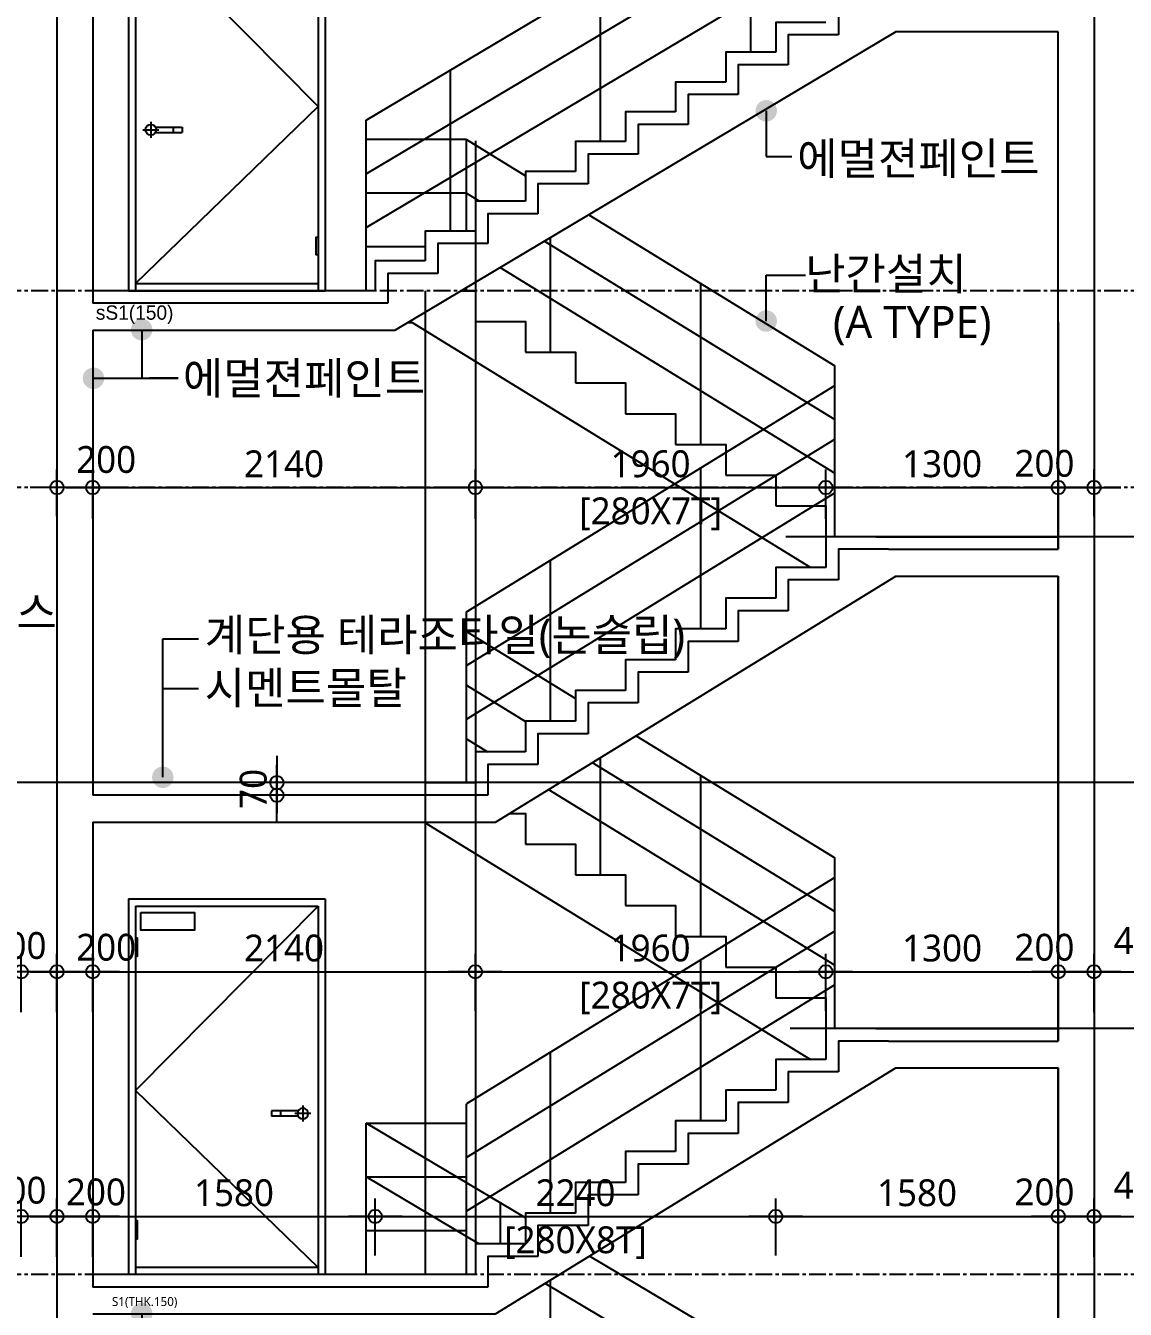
# Model space of a CAD drawing. Header units: millimetres. Extents: x -65167 to 413267, y -17142 to 66587.
# Drawn here: x 270342 to 276492, y 20231 to 27407 of the extents above; entities that cross this region are included whole.
import ezdxf
from ezdxf.enums import TextEntityAlignment as Align

# ---------------------------------------------------------------- set-up
doc = ezdxf.new("R2010")
doc.units = ezdxf.units.MM
doc.header["$LTSCALE"] = 75
doc.header["$MEASUREMENT"] = 0
doc.header["$PDSIZE"] = -10
for name, pattern in [('-HID', [2.5, 1.5, -1]), ('CEN', [62, 60, -1, 0, -1]), ('CENTER', [2, 1.25, -0.25, 0.25, -0.25])]:
    doc.linetypes.add(name, pattern=pattern)
doc.layers.get('0').update_dxf_attribs({"linetype": 'CONTINUOUS'})
doc.layers.get('Defpoints').update_dxf_attribs({"color": 171, "linetype": 'CONTINUOUS'})
for name, color, linetype in [('CEN(ST)', 1, 'CENTER'), ('center(창호)', 1, 'CEN'), ('CON', 2, 'CONTINUOUS'), ('DOOR', 4, 'CONTINUOUS'), ('DOOR-ELE', 252, 'CONTINUOUS'), ('ELE-6', 8, 'CONTINUOUS'), ('FIN-1', 6, 'CONTINUOUS'), ('HAN', 9, 'CONTINUOUS'), ('NDIM', 7, 'CONTINUOUS'), ('OPEN', 1, '-HID'), ('TEXT(MIN)', 7, 'CONTINUOUS'), ('WIPEOUT', 7, 'CONTINUOUS')]:
    doc.layers.add(name, color=color, linetype=linetype)
doc.layers.add('NUMBER', color=171, linetype='CONTINUOUS', plot=False)
doc.styles.add('CGS', font='cgse', dxfattribs={"bigfont": 'cgs'})
doc.styles.add('나눔바른고딕', font='NanumBarunGothic.ttf')
doc.dimstyles.new('NDIM 1200', dxfattribs={"dimscale": 75, "dimtxt": 3, "dimasz": 1, "dimexe": 2, "dimexo": 2, "dimgap": 1, "dimtad": 1, "dimdec": 0, "dimdsep": 46, "dimtxsty": 'CGS', "dimblk": 'DOT0', "dimcen": 1, "dimdle": 8, "dimclrd": 256, "dimclre": 256, "dimclrt": 256, "dimadec": 0, "dimazin": 0, "dimtfac": 1, "dimtdec": 0, "dimtix": 1, "dimtmove": 2, "dimatfit": 3, "dimldrblk": 'DOT0', "dimfxl": 1, "dimtolj": 1, "dimtzin": 0, "dimlwd": -1, "dimlwe": -1, "dimarcsym": 0})

# ---------------------------------------------------------------- blocks, each defined once
blk = doc.blocks.new('A$Cf4a16f9c')
blk.add_wipeout([(0, 0), (1100, 0), (1100, 2100), (0, 2100)]).dxf.layer = 'WIPEOUT'
at = {"layer": 'center(창호)'}
for p, q in [((125, 945), (125, 855)), ((80, 900), (170, 900))]:
    blk.add_line(p, q, dxfattribs=at)
at = {"layer": 'DOOR', "ltscale": 1000}
for p, q in [((0, 2100), (0, 0)), ((1100, 2100), (0, 2100)), ((1100, 2100), (1100, 0)), ((40, 2060), (40, 0)), ((1060, 2060), (40, 2060)), ((1060, 2060), (1060, 0)), ((0, 0), (1100, 0)), ((40, 40), (1060, 40))]:
    blk.add_line(p, q, dxfattribs=at)
blk.add_circle((125, 900), 30, dxfattribs=at)
at = {"layer": 'DOOR-ELE', "ltscale": 1000}
for p, q in [((151, 915), (300, 915)), ((151, 885), (300, 885)), ((250, 915), (250, 885)), ((300, 915), (300, 885))]:
    blk.add_line(p, q, dxfattribs=at)
for points in [[(1030, 2025), (730, 2025), (730, 1925), (1030, 1925)], [(1060, 1780), (1050, 1780), (1050, 1880), (1060, 1880)], [(1060, 200), (1050, 200), (1050, 300), (1060, 300)]]:
    blk.add_lwpolyline(points, close=True, dxfattribs=at)
at = {"layer": 'OPEN', "ltscale": 700}
for p, q in [((40, 2060), (1060, 1030)), ((1060, 1030), (40, 40))]:
    blk.add_line(p, q, dxfattribs=at)
blk = doc.blocks.new('ST-A1')
at = {"layer": 'CON', "ltscale": 1000}
blk.add_line((282982.5, 25705), (284673.8, 25705), dxfattribs=at)
at = {"layer": 'CON', "ltscale": 10000}
for points in [[(287432.6, 27521.7), (287152.6, 27521.7), (287152.6, 27355)], [(288382.6, 27371.7), (287473.8, 27371.7), (284673.8, 25705)], [(287152.6, 27355), (286872.6, 27355), (286872.6, 27188.3)], [(286872.6, 27188.3), (286592.6, 27188.3), (286592.6, 27021.7)], [(286592.6, 27021.7), (286312.6, 27021.7), (286312.6, 26855)], [(286312.6, 26855), (286032.6, 26855), (286032.6, 26688.3)], [(286032.6, 26688.3), (285752.6, 26688.3), (285752.6, 26521.7)], [(285752.6, 26521.7), (285472.6, 26521.7), (285472.6, 26355)], [(285472.6, 26355), (285192.6, 26355), (285192.6, 26188.3)], [(285192.6, 26188.3), (284912.6, 26188.3), (284912.6, 26021.7)], [(284912.6, 26021.7), (284632.6, 26021.7), (284632.6, 25855)], [(284632.6, 25855), (282982.6, 25855)]]:
    blk.add_lwpolyline(points, dxfattribs=at)
at = {"layer": 'FIN-1', "ltscale": 10000}
for points in [[(287082.6, 27425), (286802.6, 27425), (286802.6, 27258.3)], [(286802.6, 27258.3), (286522.6, 27258.3), (286522.6, 27091.7)], [(286522.6, 27091.7), (286242.6, 27091.7), (286242.6, 26925)], [(286242.6, 26925), (285962.6, 26925), (285962.6, 26758.3)], [(285962.6, 26758.3), (285682.6, 26758.3), (285682.6, 26591.7)], [(285682.6, 26591.7), (285402.6, 26591.7), (285402.6, 26425)], [(285402.6, 26425), (285122.6, 26425), (285122.6, 26258.3)], [(285122.6, 26258.3), (284842.6, 26258.3), (284842.6, 26091.7)], [(284842.6, 26091.7), (284562.6, 26091.7), (284562.6, 25925)], [(284562.6, 25925), (282982.6, 25925)]]:
    blk.add_lwpolyline(points, dxfattribs=at)
at = {"layer": 'HAN', "ltscale": 10000}
for p, q in [((284512.6, 26878.6), (287132.6, 28438.1)), ((284512.6, 26578.6), (287132.6, 28138.1)), ((286662.6, 27258.3), (286662.6, 28158.3)), ((284512.6, 26278.6), (287132.6, 27838.1)), ((285822.6, 26758.3), (285822.6, 27658.3)), ((284982.6, 26258.3), (284982.6, 27158.3)), ((284512.6, 25925), (284512.6, 26878.6))]:
    blk.add_line(p, q, dxfattribs=at)
blk = doc.blocks.new('DOT0')
blk.add_line((-3, 0), (3, 0))
at = {"color": 6}
blk.add_circle((0, 0), 0.75, dxfattribs=at)
blk = doc.blocks.new('*D1637')
at = {"layer": 'Defpoints', "color": 0, "ltscale": 0.4, "transparency": 16777216}
for p in [(276117.1, 22118), (274817.1, 21800), (276117.1, 21800)]:
    blk.add_point(p, dxfattribs=at)
at = {"layer": 'NDIM', "ltscale": 0.4, "transparency": 16777216}
for p, q in [((274817.1, 21900), (274817.1, 22218)), ((276117.1, 21900), (276117.1, 22218)), ((274867.1, 22118), (276067.1, 22118))]:
    blk.add_line(p, q, dxfattribs=at)
at = {"layer": 'NDIM', "ltscale": 0.4, "transparency": 16777216, "xscale": 50, "yscale": 50, "zscale": 50, "rotation": 180}
blk.add_blockref('DOT0', (274817.1, 22118), dxfattribs=at)
at = {"layer": 'NDIM', "ltscale": 0.4, "transparency": 16777216, "xscale": 50, "yscale": 50, "zscale": 50}
blk.add_blockref('DOT0', (276117.1, 22118), dxfattribs=at)
at = {"layer": 'NDIM', "ltscale": 0.4, "transparency": 16777216, "insert": (275467.1, 22249.6), "char_height": 150, "attachment_point": 5, "style": '나눔바른고딕'}
blk.add_mtext('\\A1;1300', dxfattribs=at)
blk = doc.blocks.new('*D1638')
at = {"layer": 'Defpoints', "color": 0, "ltscale": 0.4, "transparency": 16777216}
for p in [(272857.1, 22118), (270717.1, 21800), (272857.1, 21800)]:
    blk.add_point(p, dxfattribs=at)
at = {"layer": 'NDIM', "ltscale": 0.4, "transparency": 16777216}
for p, q in [((270717.1, 21900), (270717.1, 22218)), ((272857.1, 21900), (272857.1, 22218)), ((270767.1, 22118), (272807.1, 22118))]:
    blk.add_line(p, q, dxfattribs=at)
at = {"layer": 'NDIM', "ltscale": 0.4, "transparency": 16777216, "xscale": 50, "yscale": 50, "zscale": 50, "rotation": 180}
blk.add_blockref('DOT0', (270717.1, 22118), dxfattribs=at)
at = {"layer": 'NDIM', "ltscale": 0.4, "transparency": 16777216, "xscale": 50, "yscale": 50, "zscale": 50}
blk.add_blockref('DOT0', (272857.1, 22118), dxfattribs=at)
at = {"layer": 'NDIM', "ltscale": 0.4, "transparency": 16777216, "insert": (271787.1, 22249.5), "char_height": 150, "attachment_point": 5, "style": '나눔바른고딕'}
blk.add_mtext('\\A1;2140', dxfattribs=at)
blk = doc.blocks.new('*D1630')
at = {"layer": 'Defpoints', "color": 0, "ltscale": 0.4, "transparency": 16777216}
for p in [(274817.1, 22118), (272857.1, 21800), (274817.1, 21800)]:
    blk.add_point(p, dxfattribs=at)
at = {"layer": 'NDIM', "ltscale": 0.4, "transparency": 16777216}
for p, q in [((272857.1, 21900), (272857.1, 22218)), ((274817.1, 21900), (274817.1, 22218)), ((272907.1, 22118), (274767.1, 22118))]:
    blk.add_line(p, q, dxfattribs=at)
at = {"layer": 'NDIM', "ltscale": 0.4, "transparency": 16777216, "xscale": 50, "yscale": 50, "zscale": 50, "rotation": 180}
blk.add_blockref('DOT0', (272857.1, 22118), dxfattribs=at)
at = {"layer": 'NDIM', "ltscale": 0.4, "transparency": 16777216, "xscale": 50, "yscale": 50, "zscale": 50}
blk.add_blockref('DOT0', (274817.1, 22118), dxfattribs=at)
at = {"layer": 'NDIM', "ltscale": 0.4, "transparency": 16777216, "char_height": 150, "attachment_point": 5, "style": '나눔바른고딕'}
for s, insert in [('\\A1;1960', (273837.1, 22249.6)), ('\\A1;[280X7T]', (273837.1, 21970.9))]:
    blk.add_mtext(s, dxfattribs=dict(at, insert=insert))
blk = doc.blocks.new('*D1633')
at = {"layer": 'Defpoints', "color": 0, "ltscale": 0.4, "transparency": 16777216}
for p in [(270717.1, 22118), (270517.1, 21792.9), (270717.1, 21792.9)]:
    blk.add_point(p, dxfattribs=at)
at = {"layer": 'NDIM', "ltscale": 0.4, "transparency": 16777216}
for p, q in [((270517.1, 21892.9), (270517.1, 22218)), ((270717.1, 21892.9), (270717.1, 22218)), ((270567.1, 22118), (270667.1, 22118))]:
    blk.add_line(p, q, dxfattribs=at)
at = {"layer": 'NDIM', "ltscale": 0.4, "transparency": 16777216, "xscale": 50, "yscale": 50, "zscale": 50, "rotation": 180}
blk.add_blockref('DOT0', (270517.1, 22118), dxfattribs=at)
at = {"layer": 'NDIM', "ltscale": 0.4, "transparency": 16777216, "xscale": 50, "yscale": 50, "zscale": 50}
blk.add_blockref('DOT0', (270717.1, 22118), dxfattribs=at)
at = {"layer": 'NDIM', "ltscale": 0.4, "transparency": 16777216, "insert": (270792.1, 22254), "char_height": 150, "attachment_point": 5, "style": '나눔바른고딕'}
blk.add_mtext('\\A1;200', dxfattribs=at)
blk = doc.blocks.new('*D1619')
at = {"layer": 'Defpoints', "color": 0, "ltscale": 0.4, "transparency": 16777216}
for p in [(276117.1, 22118), (276117.1, 21792.9), (276317.1, 21792.9)]:
    blk.add_point(p, dxfattribs=at)
at = {"layer": 'NDIM', "ltscale": 0.4, "transparency": 16777216}
for p, q in [((276117.1, 21892.9), (276117.1, 22218)), ((276317.1, 21892.9), (276317.1, 22218)), ((276267.1, 22118), (276167.1, 22118))]:
    blk.add_line(p, q, dxfattribs=at)
at = {"layer": 'NDIM', "ltscale": 0.4, "transparency": 16777216, "xscale": 50, "yscale": 50, "zscale": 50, "rotation": 180}
blk.add_blockref('DOT0', (276117.1, 22118), dxfattribs=at)
at = {"layer": 'NDIM', "ltscale": 0.4, "transparency": 16777216, "xscale": 50, "yscale": 50, "zscale": 50}
blk.add_blockref('DOT0', (276317.1, 22118), dxfattribs=at)
at = {"layer": 'NDIM', "ltscale": 0.4, "transparency": 16777216, "insert": (276039.6, 22254), "char_height": 150, "attachment_point": 5, "style": '나눔바른고딕'}
blk.add_mtext('\\A1;200', dxfattribs=at)
blk = doc.blocks.new('*D1607')
at = {"layer": 'Defpoints', "color": 0, "ltscale": 0.4, "transparency": 16777216}
for p in [(274537.1, 20750.1), (272297.1, 20431.8), (274537.1, 20431.8)]:
    blk.add_point(p, dxfattribs=at)
at = {"layer": 'NDIM', "ltscale": 0.4, "transparency": 16777216}
for p, q in [((272297.1, 20531.8), (272297.1, 20850.1)), ((274537.1, 20531.8), (274537.1, 20850.1)), ((272347.1, 20750.1), (274487.1, 20750.1))]:
    blk.add_line(p, q, dxfattribs=at)
at = {"layer": 'NDIM', "ltscale": 0.4, "transparency": 16777216, "xscale": 50, "yscale": 50, "zscale": 50, "rotation": 180}
blk.add_blockref('DOT0', (272297.1, 20750.1), dxfattribs=at)
at = {"layer": 'NDIM', "ltscale": 0.4, "transparency": 16777216, "xscale": 50, "yscale": 50, "zscale": 50}
blk.add_blockref('DOT0', (274537.1, 20750.1), dxfattribs=at)
at = {"layer": 'NDIM', "ltscale": 0.4, "transparency": 16777216, "char_height": 150, "attachment_point": 5, "style": '나눔바른고딕'}
for s, insert in [('\\A1;2240', (273417.1, 20881.6)), ('\\A1;[280X8T]', (273417.1, 20603))]:
    blk.add_mtext(s, dxfattribs=dict(at, insert=insert))
blk = doc.blocks.new('*D1608')
at = {"layer": 'Defpoints', "color": 0, "ltscale": 0.4, "transparency": 16777216}
for p in [(276117.1, 20750.1), (274537.1, 20431.8), (276117.1, 20431.8)]:
    blk.add_point(p, dxfattribs=at)
at = {"layer": 'NDIM', "ltscale": 0.4, "transparency": 16777216}
for p, q in [((274537.1, 20531.8), (274537.1, 20850.1)), ((276117.1, 20531.8), (276117.1, 20850.1)), ((274587.1, 20750.1), (276067.1, 20750.1))]:
    blk.add_line(p, q, dxfattribs=at)
at = {"layer": 'NDIM', "ltscale": 0.4, "transparency": 16777216, "xscale": 50, "yscale": 50, "zscale": 50, "rotation": 180}
blk.add_blockref('DOT0', (274537.1, 20750.1), dxfattribs=at)
at = {"layer": 'NDIM', "ltscale": 0.4, "transparency": 16777216, "xscale": 50, "yscale": 50, "zscale": 50}
blk.add_blockref('DOT0', (276117.1, 20750.1), dxfattribs=at)
at = {"layer": 'NDIM', "ltscale": 0.4, "transparency": 16777216, "insert": (275327.1, 20881.6), "char_height": 150, "attachment_point": 5, "style": '나눔바른고딕'}
blk.add_mtext('\\A1;1580', dxfattribs=at)
blk = doc.blocks.new('*D1609')
at = {"layer": 'Defpoints', "color": 0, "ltscale": 0.4, "transparency": 16777216}
for p in [(272297.1, 20750.1), (270717.1, 20431.8), (272297.1, 20431.8)]:
    blk.add_point(p, dxfattribs=at)
at = {"layer": 'NDIM', "ltscale": 0.4, "transparency": 16777216}
for p, q in [((270717.1, 20531.8), (270717.1, 20850.1)), ((272297.1, 20531.8), (272297.1, 20850.1)), ((270767.1, 20750.1), (272247.1, 20750.1))]:
    blk.add_line(p, q, dxfattribs=at)
at = {"layer": 'NDIM', "ltscale": 0.4, "transparency": 16777216, "xscale": 50, "yscale": 50, "zscale": 50, "rotation": 180}
blk.add_blockref('DOT0', (270717.1, 20750.1), dxfattribs=at)
at = {"layer": 'NDIM', "ltscale": 0.4, "transparency": 16777216, "xscale": 50, "yscale": 50, "zscale": 50}
blk.add_blockref('DOT0', (272297.1, 20750.1), dxfattribs=at)
at = {"layer": 'NDIM', "ltscale": 0.4, "transparency": 16777216, "insert": (271507.1, 20881.6), "char_height": 150, "attachment_point": 5, "style": '나눔바른고딕'}
blk.add_mtext('\\A1;1580', dxfattribs=at)
blk = doc.blocks.new('*D1610')
at = {"layer": 'Defpoints', "color": 0, "ltscale": 0.4, "transparency": 16777216}
for p in [(270717.1, 20750.1), (270517.1, 20425), (270717.1, 20425)]:
    blk.add_point(p, dxfattribs=at)
at = {"layer": 'NDIM', "ltscale": 0.4, "transparency": 16777216}
for p, q in [((270517.1, 20525), (270517.1, 20850.1)), ((270717.1, 20525), (270717.1, 20850.1)), ((270567.1, 20750.1), (270667.1, 20750.1))]:
    blk.add_line(p, q, dxfattribs=at)
at = {"layer": 'NDIM', "ltscale": 0.4, "transparency": 16777216, "xscale": 50, "yscale": 50, "zscale": 50, "rotation": 180}
blk.add_blockref('DOT0', (270517.1, 20750.1), dxfattribs=at)
at = {"layer": 'NDIM', "ltscale": 0.4, "transparency": 16777216, "xscale": 50, "yscale": 50, "zscale": 50}
blk.add_blockref('DOT0', (270717.1, 20750.1), dxfattribs=at)
at = {"layer": 'NDIM', "ltscale": 0.4, "transparency": 16777216, "insert": (270735.2, 20886.1), "char_height": 150, "attachment_point": 5, "style": '나눔바른고딕'}
blk.add_mtext('\\A1;200', dxfattribs=at)
blk = doc.blocks.new('*D1611')
at = {"layer": 'Defpoints', "color": 0, "ltscale": 0.4, "transparency": 16777216}
for p in [(276117.1, 20750.1), (276117.1, 20425), (276317.1, 20425)]:
    blk.add_point(p, dxfattribs=at)
at = {"layer": 'NDIM', "ltscale": 0.4, "transparency": 16777216}
for p, q in [((276117.1, 20525), (276117.1, 20850.1)), ((276317.1, 20525), (276317.1, 20850.1)), ((276267.1, 20750.1), (276167.1, 20750.1))]:
    blk.add_line(p, q, dxfattribs=at)
at = {"layer": 'NDIM', "ltscale": 0.4, "transparency": 16777216, "xscale": 50, "yscale": 50, "zscale": 50, "rotation": 180}
blk.add_blockref('DOT0', (276117.1, 20750.1), dxfattribs=at)
at = {"layer": 'NDIM', "ltscale": 0.4, "transparency": 16777216, "xscale": 50, "yscale": 50, "zscale": 50}
blk.add_blockref('DOT0', (276317.1, 20750.1), dxfattribs=at)
at = {"layer": 'NDIM', "ltscale": 0.4, "transparency": 16777216, "insert": (276039.6, 20886.1), "char_height": 150, "attachment_point": 5, "style": '나눔바른고딕'}
blk.add_mtext('\\A1;200', dxfattribs=at)
blk = doc.blocks.new('*D1612')
at = {"layer": 'Defpoints', "color": 0, "ltscale": 0.4, "transparency": 16777216}
for p in [(276117.1, 24825), (274817.1, 24550), (276117.1, 24550)]:
    blk.add_point(p, dxfattribs=at)
at = {"layer": 'NDIM', "ltscale": 0.4, "transparency": 16777216}
for p, q in [((274817.1, 24650), (274817.1, 24925)), ((276117.1, 24650), (276117.1, 24925)), ((274867.1, 24825), (276067.1, 24825))]:
    blk.add_line(p, q, dxfattribs=at)
at = {"layer": 'NDIM', "ltscale": 0.4, "transparency": 16777216, "xscale": 50, "yscale": 50, "zscale": 50, "rotation": 180}
blk.add_blockref('DOT0', (274817.1, 24825), dxfattribs=at)
at = {"layer": 'NDIM', "ltscale": 0.4, "transparency": 16777216, "xscale": 50, "yscale": 50, "zscale": 50}
blk.add_blockref('DOT0', (276117.1, 24825), dxfattribs=at)
at = {"layer": 'NDIM', "ltscale": 0.4, "transparency": 16777216, "insert": (275467.1, 24956.6), "char_height": 150, "attachment_point": 5, "style": '나눔바른고딕'}
blk.add_mtext('\\A1;1300', dxfattribs=at)
blk = doc.blocks.new('*D1613')
at = {"layer": 'Defpoints', "color": 0, "ltscale": 0.4, "transparency": 16777216}
for p in [(272857.1, 24825), (270717.1, 24550), (272857.1, 24550)]:
    blk.add_point(p, dxfattribs=at)
at = {"layer": 'NDIM', "ltscale": 0.4, "transparency": 16777216}
for p, q in [((270717.1, 24650), (270717.1, 24925)), ((272857.1, 24650), (272857.1, 24925)), ((270767.1, 24825), (272807.1, 24825))]:
    blk.add_line(p, q, dxfattribs=at)
at = {"layer": 'NDIM', "ltscale": 0.4, "transparency": 16777216, "xscale": 50, "yscale": 50, "zscale": 50, "rotation": 180}
blk.add_blockref('DOT0', (270717.1, 24825), dxfattribs=at)
at = {"layer": 'NDIM', "ltscale": 0.4, "transparency": 16777216, "xscale": 50, "yscale": 50, "zscale": 50}
blk.add_blockref('DOT0', (272857.1, 24825), dxfattribs=at)
at = {"layer": 'NDIM', "ltscale": 0.4, "transparency": 16777216, "insert": (271787.1, 24956.4), "char_height": 150, "attachment_point": 5, "style": '나눔바른고딕'}
blk.add_mtext('\\A1;2140', dxfattribs=at)
blk = doc.blocks.new('*D1614')
at = {"layer": 'Defpoints', "color": 0, "ltscale": 0.4, "transparency": 16777216}
for p in [(274817.1, 24825), (272857.1, 24550), (274817.1, 24550)]:
    blk.add_point(p, dxfattribs=at)
at = {"layer": 'NDIM', "ltscale": 0.4, "transparency": 16777216}
for p, q in [((272857.1, 24650), (272857.1, 24925)), ((274817.1, 24650), (274817.1, 24925)), ((272907.1, 24825), (274767.1, 24825))]:
    blk.add_line(p, q, dxfattribs=at)
at = {"layer": 'NDIM', "ltscale": 0.4, "transparency": 16777216, "xscale": 50, "yscale": 50, "zscale": 50, "rotation": 180}
blk.add_blockref('DOT0', (272857.1, 24825), dxfattribs=at)
at = {"layer": 'NDIM', "ltscale": 0.4, "transparency": 16777216, "xscale": 50, "yscale": 50, "zscale": 50}
blk.add_blockref('DOT0', (274817.1, 24825), dxfattribs=at)
at = {"layer": 'NDIM', "ltscale": 0.4, "transparency": 16777216, "char_height": 150, "attachment_point": 5, "style": '나눔바른고딕'}
for s, insert in [('\\A1;1960', (273837.1, 24956.6)), ('\\A1;[280X7T]', (273837.1, 24677.8))]:
    blk.add_mtext(s, dxfattribs=dict(at, insert=insert))
blk = doc.blocks.new('*D1615')
at = {"layer": 'Defpoints', "color": 0, "ltscale": 0.4, "transparency": 16777216}
for p in [(270717.1, 24825), (270517.1, 24565.2), (270717.1, 24565.2)]:
    blk.add_point(p, dxfattribs=at)
at = {"layer": 'NDIM', "ltscale": 0.4, "transparency": 16777216}
for p, q in [((270517.1, 24665.2), (270517.1, 24925)), ((270717.1, 24665.2), (270717.1, 24925)), ((270567.1, 24825), (270667.1, 24825))]:
    blk.add_line(p, q, dxfattribs=at)
at = {"layer": 'NDIM', "ltscale": 0.4, "transparency": 16777216, "xscale": 50, "yscale": 50, "zscale": 50, "rotation": 180}
blk.add_blockref('DOT0', (270517.1, 24825), dxfattribs=at)
at = {"layer": 'NDIM', "ltscale": 0.4, "transparency": 16777216, "xscale": 50, "yscale": 50, "zscale": 50}
blk.add_blockref('DOT0', (270717.1, 24825), dxfattribs=at)
at = {"layer": 'NDIM', "ltscale": 0.4, "transparency": 16777216, "insert": (270792.1, 24980.6), "char_height": 150, "attachment_point": 5, "style": '나눔바른고딕'}
blk.add_mtext('\\A1;200', dxfattribs=at)
blk = doc.blocks.new('*D1616')
at = {"layer": 'Defpoints', "color": 0, "ltscale": 0.4, "transparency": 16777216}
for p in [(276117.1, 24825), (276117.1, 24565.2), (276317.1, 24565.2)]:
    blk.add_point(p, dxfattribs=at)
at = {"layer": 'NDIM', "ltscale": 0.4, "transparency": 16777216}
for p, q in [((276117.1, 24665.2), (276117.1, 24925)), ((276317.1, 24665.2), (276317.1, 24925)), ((276267.1, 24825), (276167.1, 24825))]:
    blk.add_line(p, q, dxfattribs=at)
at = {"layer": 'NDIM', "ltscale": 0.4, "transparency": 16777216, "xscale": 50, "yscale": 50, "zscale": 50, "rotation": 180}
blk.add_blockref('DOT0', (276117.1, 24825), dxfattribs=at)
at = {"layer": 'NDIM', "ltscale": 0.4, "transparency": 16777216, "xscale": 50, "yscale": 50, "zscale": 50}
blk.add_blockref('DOT0', (276317.1, 24825), dxfattribs=at)
at = {"layer": 'NDIM', "ltscale": 0.4, "transparency": 16777216, "insert": (276039.6, 24959.1), "char_height": 150, "attachment_point": 5, "style": '나눔바른고딕'}
blk.add_mtext('\\A1;200', dxfattribs=at)
blk = doc.blocks.new('*D1618')
at = {"layer": 'Defpoints', "color": 0, "ltscale": 0.4, "transparency": 16777216}
for p in [(272172.1, 23175), (271747.1, 23105), (272172.1, 23105)]:
    blk.add_point(p, dxfattribs=at)
at = {"layer": 'NDIM', "ltscale": 0.4, "transparency": 16777216}
for p, q in [((271747.1, 23225), (271747.1, 23275)), ((272072.1, 23175), (271647.1, 23175)), ((271747.1, 23175), (271747.1, 23105)), ((272072.1, 23105), (271647.1, 23105)), ((271747.1, 23055), (271747.1, 23005))]:
    blk.add_line(p, q, dxfattribs=at)
at = {"layer": 'NDIM', "ltscale": 0.4, "transparency": 16777216, "xscale": 50, "yscale": 50, "zscale": 50}
for p, rotation in [((271747.1, 23175), 270), ((271747.1, 23105), 90)]:
    blk.add_blockref('DOT0', p, dxfattribs=dict(at, rotation=rotation))
at = {"layer": 'NDIM', "ltscale": 0.4, "transparency": 16777216, "insert": (271615.6, 23140), "char_height": 150, "attachment_point": 5, "rotation": 90, "style": '나눔바른고딕'}
blk.add_mtext('\\A1;70', dxfattribs=at)
blk = doc.blocks.new('*D1639')
at = {"layer": 'Defpoints', "color": 0, "ltscale": 0.4, "transparency": 16777216}
for p in [(270317.1, 20750.1), (270317.1, 20425), (270517.1, 20425)]:
    blk.add_point(p, dxfattribs=at)
at = {"layer": 'NDIM', "ltscale": 0.4, "transparency": 16777216}
for p, q in [((270317.1, 20525), (270317.1, 20850.1)), ((270517.1, 20525), (270517.1, 20850.1)), ((270467.1, 20750.1), (270367.1, 20750.1))]:
    blk.add_line(p, q, dxfattribs=at)
at = {"layer": 'NDIM', "ltscale": 0.4, "transparency": 16777216, "xscale": 50, "yscale": 50, "zscale": 50, "rotation": 180}
blk.add_blockref('DOT0', (270317.1, 20750.1), dxfattribs=at)
at = {"layer": 'NDIM', "ltscale": 0.4, "transparency": 16777216, "xscale": 50, "yscale": 50, "zscale": 50}
blk.add_blockref('DOT0', (270517.1, 20750.1), dxfattribs=at)
at = {"layer": 'NDIM', "ltscale": 0.4, "transparency": 16777216, "insert": (270291, 20895.7), "char_height": 150, "attachment_point": 5, "style": '나눔바른고딕'}
blk.add_mtext('\\A1;200', dxfattribs=at)
blk = doc.blocks.new('*D1640')
at = {"layer": 'Defpoints', "color": 0, "ltscale": 0.4, "transparency": 16777216}
for p in [(276717.1, 20750.1), (276317.1, 20425), (276717.1, 20425)]:
    blk.add_point(p, dxfattribs=at)
at = {"layer": 'NDIM', "ltscale": 0.4, "transparency": 16777216}
for p, q in [((276317.1, 20525), (276317.1, 20850.1)), ((276717.1, 20525), (276717.1, 20850.1)), ((276367.1, 20750.1), (276667.1, 20750.1))]:
    blk.add_line(p, q, dxfattribs=at)
at = {"layer": 'NDIM', "ltscale": 0.4, "transparency": 16777216, "xscale": 50, "yscale": 50, "zscale": 50, "rotation": 180}
blk.add_blockref('DOT0', (276317.1, 20750.1), dxfattribs=at)
at = {"layer": 'NDIM', "ltscale": 0.4, "transparency": 16777216, "xscale": 50, "yscale": 50, "zscale": 50}
blk.add_blockref('DOT0', (276717.1, 20750.1), dxfattribs=at)
at = {"layer": 'NDIM', "ltscale": 0.4, "transparency": 16777216, "insert": (276594.6, 20922.7), "char_height": 150, "attachment_point": 5, "style": '나눔바른고딕'}
blk.add_mtext('\\A1;400', dxfattribs=at)
blk = doc.blocks.new('*D1641')
at = {"layer": 'Defpoints', "color": 0, "ltscale": 0.4, "transparency": 16777216}
for p in [(270317.1, 22118), (270317.1, 21792.9), (270517.1, 21792.9)]:
    blk.add_point(p, dxfattribs=at)
at = {"layer": 'NDIM', "ltscale": 0.4, "transparency": 16777216}
for p, q in [((270317.1, 21892.9), (270317.1, 22218)), ((270517.1, 21892.9), (270517.1, 22218)), ((270467.1, 22118), (270367.1, 22118))]:
    blk.add_line(p, q, dxfattribs=at)
at = {"layer": 'NDIM', "ltscale": 0.4, "transparency": 16777216, "xscale": 50, "yscale": 50, "zscale": 50, "rotation": 180}
blk.add_blockref('DOT0', (270317.1, 22118), dxfattribs=at)
at = {"layer": 'NDIM', "ltscale": 0.4, "transparency": 16777216, "xscale": 50, "yscale": 50, "zscale": 50}
blk.add_blockref('DOT0', (270517.1, 22118), dxfattribs=at)
at = {"layer": 'NDIM', "ltscale": 0.4, "transparency": 16777216, "insert": (270291, 22263.6), "char_height": 150, "attachment_point": 5, "style": '나눔바른고딕'}
blk.add_mtext('\\A1;200', dxfattribs=at)
blk = doc.blocks.new('*D1642')
at = {"layer": 'Defpoints', "color": 0, "ltscale": 0.4, "transparency": 16777216}
for p in [(276717.1, 22118), (276317.1, 21792.9), (276717.1, 21792.9)]:
    blk.add_point(p, dxfattribs=at)
at = {"layer": 'NDIM', "ltscale": 0.4, "transparency": 16777216}
for p, q in [((276317.1, 21892.9), (276317.1, 22218)), ((276717.1, 21892.9), (276717.1, 22218)), ((276367.1, 22118), (276667.1, 22118))]:
    blk.add_line(p, q, dxfattribs=at)
at = {"layer": 'NDIM', "ltscale": 0.4, "transparency": 16777216, "xscale": 50, "yscale": 50, "zscale": 50, "rotation": 180}
blk.add_blockref('DOT0', (276317.1, 22118), dxfattribs=at)
at = {"layer": 'NDIM', "ltscale": 0.4, "transparency": 16777216, "xscale": 50, "yscale": 50, "zscale": 50}
blk.add_blockref('DOT0', (276717.1, 22118), dxfattribs=at)
at = {"layer": 'NDIM', "ltscale": 0.4, "transparency": 16777216, "insert": (276594.6, 22290.5), "char_height": 150, "attachment_point": 5, "style": '나눔바른고딕'}
blk.add_mtext('\\A1;400', dxfattribs=at)

msp = doc.modelspace()

# ---------------------------------------------------------------- linework, layer by layer
at = {"layer": 'CEN(ST)', "ltscale": 10000}
for p, q in [((270517.1, 54495.8), (270517.1, 9916.1)), ((276317.1, 54495.8), (276317.1, 9916.1)), ((272857.1, 26763.4), (272857.1, 20425)), ((272577.1, 25925), (272577.1, 20425)), ((280217.1, 24550), (274593.5, 24550)), ((280217.1, 23175), (269887.7, 23175)), ((280217.1, 21800), (274617.9, 21800))]:
    msp.add_line(p, q, dxfattribs=at)
at = {"layer": 'CEN(ST)'}
for p, q in [((280217.1, 25925), (258801.9, 25925)), ((280217.1, 24825), (258801.9, 24825)), ((280217.1, 20425), (258801.9, 20425))]:
    msp.add_line(p, q, dxfattribs=at)
at = {"layer": 'CON', "ltscale": 10000}
for p, q in [((270717.1, 29038.4), (270717.1, 25855)), ((276117.1, 24480), (276117.1, 27371.7)), ((270717.1, 25705), (270717.1, 23105)), ((270717.1, 25705), (270717.1, 23105)), ((276117.1, 25750), (276117.1, 24480)), ((276117.1, 24330), (276117.1, 21730)), ((276117.1, 21730), (276117.1, 24330)), ((270717.1, 22955), (270717.1, 20355)), ((270717.1, 22955), (270717.1, 20355)), ((276117.1, 21580), (276117.1, 18855)), ((276117.1, 18855), (276117.1, 21580))]:
    msp.add_line(p, q, dxfattribs=at)
for points in [[(275167.1, 24480), (274887.1, 24480), (274887.1, 24308.1)], [(275167.1, 24480), (276117.1, 24480)], [(270717.1, 22955), (272969.4, 22955), (275209.4, 24330), (276117.1, 24330)], [(274887.1, 24308.1), (274607.1, 24308.1), (274607.1, 24136.2)], [(274607.1, 24136.2), (274327.1, 24136.2), (274327.1, 23964.4)], [(274327.1, 23964.4), (274047.1, 23964.4), (274047.1, 23792.5)], [(274047.1, 23792.5), (273767.1, 23792.5), (273767.1, 23620.6)], [(273767.1, 23620.6), (273487.1, 23620.6), (273487.1, 23448.7)], [(273487.1, 23448.7), (273207.1, 23448.7), (273207.1, 23276.9)], [(273207.1, 23276.9), (272927.1, 23276.9), (272927.1, 23105)], [(272927.1, 23105), (270717.1, 23105)], [(275167.1, 21730), (274887.1, 21730), (274887.1, 21558.1)], [(275167.1, 21730), (276117.1, 21730)], [(274887.1, 21558.1), (274607.1, 21558.1), (274607.1, 21386.2)], [(274607.1, 21386.2), (274327.1, 21386.2), (274327.1, 21214.4)], [(274327.1, 21214.4), (274047.1, 21214.4), (274047.1, 21042.5)], [(274047.1, 21042.5), (273767.1, 21042.5), (273767.1, 20870.6)], [(273767.1, 20870.6), (273487.1, 20870.6), (273487.1, 20698.7)], [(273487.1, 20698.7), (273207.1, 20698.7), (273207.1, 20526.9)], [(273207.1, 20526.9), (272927.1, 20526.9), (272927.1, 20355)], [(272927.1, 20355), (270717.1, 20355)]]:
    msp.add_lwpolyline(points, dxfattribs=at)
at = {"layer": 'ELE-6', "ltscale": 10000}
for points in [[(272777.9, 25925), (272857.1, 25925), (272857.1, 25753.1)], [(274731.5, 24378.1), (272504.7, 25745), (272475.5, 25745)], [(272857.1, 25753.1), (273137.1, 25753.1), (273137.1, 25581.2)], [(273137.1, 25581.2), (273417.1, 25581.2), (273417.1, 25409.4)], [(273417.1, 25409.4), (273697.1, 25409.4), (273697.1, 25237.5)], [(273697.1, 25237.5), (273977.1, 25237.5), (273977.1, 25065.6)], [(273977.1, 25065.6), (274257.1, 25065.6), (274257.1, 24893.7)], [(274257.1, 24893.7), (274537.1, 24893.7), (274537.1, 24721.9)], [(274537.1, 24721.9), (274817.1, 24721.9), (274817.1, 24550)], [(272577.1, 23175), (270717.1, 23175)], [(272577.1, 23175), (272857.1, 23175), (272857.1, 23003.1)], [(273047.8, 23003.1), (273137.1, 23003.1), (273137.1, 22831.2)], [(272569.9, 22955), (274731.5, 21628.1)], [(273137.1, 22831.2), (273417.1, 22831.2), (273417.1, 22659.4)], [(273417.1, 22659.4), (273697.1, 22659.4), (273697.1, 22487.5)], [(273697.1, 22487.5), (273977.1, 22487.5), (273977.1, 22315.6)], [(273977.1, 22315.6), (274257.1, 22315.6), (274257.1, 22143.7)], [(274257.1, 22143.7), (274537.1, 22143.7), (274537.1, 21971.9)], [(274537.1, 21971.9), (274817.1, 21971.9), (274817.1, 21800)]]:
    msp.add_lwpolyline(points, dxfattribs=at)
at = {"layer": 'FIN-1', "ltscale": 10000}
for points in [[(275097.1, 24550), (274817.1, 24550), (274817.1, 24378.1)], [(275097.1, 24550), (276117.1, 24550)], [(274817.1, 24378.1), (274537.1, 24378.1), (274537.1, 24206.2)], [(274537.1, 24206.2), (274257.1, 24206.2), (274257.1, 24034.4)], [(274257.1, 24034.4), (273977.1, 24034.4), (273977.1, 23862.5)], [(273977.1, 23862.5), (273697.1, 23862.5), (273697.1, 23690.6)], [(273697.1, 23690.6), (273417.1, 23690.6), (273417.1, 23518.7)], [(273417.1, 23518.7), (273137.1, 23518.7), (273137.1, 23346.9)], [(273137.1, 23346.9), (272857.1, 23346.9), (272857.1, 23175)], [(272857.1, 23175), (270717.1, 23175)], [(275097.1, 21800), (274817.1, 21800), (274817.1, 21628.1)], [(275097.1, 21800), (276117.1, 21800)], [(274817.1, 21628.1), (274537.1, 21628.1), (274537.1, 21456.2)], [(274537.1, 21456.2), (274257.1, 21456.2), (274257.1, 21284.4)], [(274257.1, 21284.4), (273977.1, 21284.4), (273977.1, 21112.5)], [(273977.1, 21112.5), (273697.1, 21112.5), (273697.1, 20940.6)], [(273697.1, 20940.6), (273417.1, 20940.6), (273417.1, 20768.7)], [(273417.1, 20768.7), (273137.1, 20768.7), (273137.1, 20596.9)], [(273137.1, 20596.9), (272857.1, 20596.9), (272857.1, 20425)]]:
    msp.add_lwpolyline(points, dxfattribs=at)
at = {"layer": 'HAN', "ltscale": 10000}
for p, q in [((272807.1, 26769.8), (272247.1, 26769.8)), ((272807.1, 26258.3), (272807.1, 26769.8)), ((272807.1, 26769.8), (273137.1, 26567.2)), ((272807.1, 26469.8), (272247.1, 26469.8)), ((272807.1, 26469.8), (272880, 26425)), ((273491.4, 26349.7), (274867.1, 25505.2)), ((273243.3, 26202), (274867.1, 25205.2)), ((273277.1, 25581.2), (273277.1, 26222.1)), ((272577.1, 26169.8), (272247.1, 26169.8)), ((272995.2, 26054.3), (274867.1, 24905.2)), ((272807.1, 25925), (272807.1, 25942.3)), ((274117.1, 25065.6), (274117.1, 25965.6)), ((274867.1, 24550), (274867.1, 25505.2)), ((272807.1, 24130.2), (274867.1, 25394.8)), ((272807.1, 23830.2), (274867.1, 25094.8)), ((274117.1, 24034.4), (274117.1, 24934.4)), ((272807.1, 23530.2), (274867.1, 24794.8)), ((273277.1, 23518.7), (273277.1, 24418.7)), ((272807.1, 23175), (272807.1, 24130.2)), ((272807.1, 24019.8), (273417.1, 23645.3)), ((272807.1, 23719.8), (273137.1, 23517.2)), ((272807.1, 23419.8), (272925.8, 23346.9)), ((273755.5, 23437.5), (274867.1, 22755.2)), ((273511.2, 23287.5), (274867.1, 22455.2)), ((273557.1, 22659.4), (273557.1, 23315.7)), ((274117.1, 22315.6), (274117.1, 23215.6)), ((273266.8, 23137.5), (274867.1, 22155.2)), ((274867.1, 21800), (274867.1, 22755.2)), ((274867.1, 22644.8), (272807.1, 21380.2)), ((274867.1, 22344.8), (272807.1, 21080.2)), ((274117.1, 21284.4), (274117.1, 22184.4)), ((274867.1, 22044.8), (272807.1, 20780.2)), ((273277.1, 20768.7), (273277.1, 21668.7)), ((272807.1, 20425), (272807.1, 21380.2)), ((272247.1, 20425), (272247.1, 21271.4)), ((273137.1, 20741.7), (272247.1, 21271.4)), ((272247.1, 21271.4), (272807.1, 21271.4)), ((272876.3, 20596.9), (272247.1, 20971.4)), ((272247.1, 20971.4), (272807.1, 20971.4)), ((272997.1, 20596.9), (272997.1, 20825)), ((272247.1, 20671.4), (272807.1, 20671.4)), ((274587.1, 19878.6), (273495.8, 20528.1)), ((273277.1, 19758.3), (273277.1, 20393.8)), ((274587.1, 19578.6), (273247.7, 20375.8))]:
    msp.add_line(p, q, dxfattribs=at)
at = {"layer": 'NDIM', "ltscale": 10000}
msp.add_line((271309.1, 23698.7), (271109.1, 23698.7), dxfattribs=at)

# ---------------------------------------------------------------- texts
at = {"layer": 'Defpoints', "style": 'CGS'}
msp.add_text('sS1(150)', height=80, dxfattribs=at).set_placement((270951.5, 25738.9), align=Align.BOTTOM_CENTER)
at = {"layer": 'NUMBER', "style": '나눔바른고딕'}
msp.add_text('S1(THK.150)', height=50, dxfattribs=at).set_placement((271190.5, 20274.4), align=Align.MIDDLE_RIGHT)
at = {"layer": 'TEXT(MIN)', "style": '나눔바른고딕'}
for s, p in [('에멀젼페인트', (274656.8, 26663.5)), ('에멀젼페인트', (271221.1, 25435.5)), ('THK12 암면흡음텍스', (268383.1, 24125)), ('계단용 테라조타일(논슬립)', (271343.8, 24001)), ('시멘트몰탈', (271343.8, 23704.7))]:
    msp.add_text(s, height=180, dxfattribs=at).set_placement(p, align=Align.MIDDLE_LEFT)
for s, p in [('난간설치', (275605.1, 26020)), ('(A TYPE)', (275743.4, 25750.1))]:
    msp.add_text(s, height=180, dxfattribs=at).set_placement(p, align=Align.MIDDLE_RIGHT)

# ---------------------------------------------------------------- dimensions: what is measured, and where the dimension line sits
at = {"layer": 'NDIM', "ltscale": 0.4}
for base, p1, p2, picture, middle in [((270717.1, 24825), (270517.1, 24565.2), (270717.1, 24565.2), '*D1615', (270792.1, 24980.6)), ((276717.1, 22118), (276317.1, 21792.9), (276717.1, 21792.9), '*D1642', (276594.6, 22290.5)), ((276717.1, 20750.1), (276317.1, 20425), (276717.1, 20425), '*D1640', (276594.6, 20922.7))]:
    dim = msp.add_linear_dim(base=base, p1=p1, p2=p2, dimstyle='NDIM 1200', override={"dimscale": 50, "dimtxsty": '나눔바른고딕'}, dxfattribs=at)
    dim.commit()
    dim.dimension.update_dxf_attribs({"geometry": picture, "text_midpoint": middle, "dimtype": 160})
for base, p1, p2, picture, middle in [((272857.1, 24825), (270717.1, 24550), (272857.1, 24550), '*D1613', (271787.1, 24956.4)), ((276117.1, 24825), (274817.1, 24550), (276117.1, 24550), '*D1612', (275467.1, 24956.6)), ((276117.1, 22118), (274817.1, 21800), (276117.1, 21800), '*D1637', (275467.1, 22249.6)), ((276117.1, 20750.1), (274537.1, 20431.8), (276117.1, 20431.8), '*D1608', (275327.1, 20881.6))]:
    dim = msp.add_linear_dim(base=base, p1=p1, p2=p2, dimstyle='NDIM 1200', override={"dimscale": 50, "dimtxsty": '나눔바른고딕'}, dxfattribs=at)
    dim.commit()
    dim.dimension.update_dxf_attribs({"geometry": picture, "text_midpoint": middle})
for base, p1, p2, text, picture, middle in [((274817.1, 24825), (272857.1, 24550), (274817.1, 24550), '<>\\X[280X7T]', '*D1614', (273837.1, 24825)), ((274817.1, 22118), (272857.1, 21800), (274817.1, 21800), '<>\\X[280X7T]', '*D1630', (273837.1, 22118)), ((274537.1, 20750.1), (272297.1, 20431.8), (274537.1, 20431.8), '<>\\X[280X8T]', '*D1607', (273417.1, 20750.1))]:
    dim = msp.add_linear_dim(base=base, p1=p1, p2=p2, text=text, dimstyle='NDIM 1200', override={"dimscale": 50, "dimtxsty": '나눔바른고딕'}, dxfattribs=at)
    dim.commit()
    dim.dimension.update_dxf_attribs({"geometry": picture, "text_midpoint": middle})
for base, p1, p2, picture, middle in [((276117.1, 24825), (276317.1, 24565.2), (276117.1, 24565.2), '*D1616', (276039.6, 24959.1)), ((270317.1, 22118), (270517.1, 21792.9), (270317.1, 21792.9), '*D1641', (270291, 22263.6)), ((276117.1, 22118), (276317.1, 21792.9), (276117.1, 21792.9), '*D1619', (276039.6, 22254)), ((270317.1, 20750.1), (270517.1, 20425), (270317.1, 20425), '*D1639', (270291, 20895.7)), ((276117.1, 20750.1), (276317.1, 20425), (276117.1, 20425), '*D1611', (276039.6, 20886.1))]:
    dim = msp.add_linear_dim(base=base, p1=p1, p2=p2, angle=180, dimstyle='NDIM 1200', override={"dimscale": 50, "dimtxsty": '나눔바른고딕'}, dxfattribs=at)
    dim.commit()
    dim.dimension.update_dxf_attribs({"geometry": picture, "text_midpoint": middle, "dimtype": 160})
dim = msp.add_linear_dim(base=(271747.1, 23105), p1=(272172.1, 23175), p2=(272172.1, 23105), angle=270, dimstyle='NDIM 1200', override={"dimscale": 50, "dimtxsty": '나눔바른고딕'}, dxfattribs=at)
dim.commit()
dim.dimension.update_dxf_attribs({"geometry": '*D1618', "text_midpoint": (271615.6, 23140)})

# ---------------------------------------------------------------- leaders
at = {"layer": 'NDIM', "ltscale": 10000}
for points in [[(274483.6, 26930.7), (274483.6, 26674.8), (274626.7, 26674.8)], [(274483.6, 25755.6), (274483.6, 26011.5), (274703.5, 26011.5)], [(270990.9, 25707.2), (270990.9, 25435.5), (271031, 25435.5)], [(270721.3, 25435.5), (271195.2, 25435.5), (271034, 25435.5)], [(271109.1, 23205), (271109.1, 23978.7), (271309.1, 23978.7)], [(270990.9, 20207.2), (270990.9, 19719.8), (271031, 19719.8)]]:
    msp.add_leader(points, dimstyle='NDIM 1200', override={"dimscale": 120, "dimasz": 1, "dimgap": 1, "dimtad": 0, "dimldrblk": 'Dot'}, dxfattribs=at)

# ---------------------------------------------------------------- next in the draw order: block references
at = {"ltscale": 0.1}
msp.add_blockref('A$Cf4a16f9c', (270917.1, 25925), dxfattribs=at)
at = {"ltscale": 0.1, "xscale": -1}
msp.add_blockref('A$Cf4a16f9c', (272017.1, 20425), dxfattribs=at)

# ---------------------------------------------------------------- next in the draw order: linework, layer by layer
at = {"layer": 'CON', "ltscale": 10000}
msp.add_lwpolyline([(270717.1, 20205), (272969.4, 20205), (275209.4, 21580), (276117.1, 21580)], dxfattribs=at)
at = {"layer": 'ELE-6', "ltscale": 10000}
msp.add_lwpolyline([(272017.1, 20425), (270717.1, 20425)], dxfattribs=at)
at = {"layer": 'FIN-1', "ltscale": 10000}
msp.add_lwpolyline([(272857.1, 20425), (270717.1, 20425)], dxfattribs=at)

# ---------------------------------------------------------------- next in the draw order: block references
msp.add_blockref('ST-A1', (-12265.4, 0))

# ---------------------------------------------------------------- next in the draw order: dimensions: what is measured, and where the dimension line sits
at = {"layer": 'NDIM', "ltscale": 0.4}
for base, p1, p2, picture, middle in [((270717.1, 22118), (270517.1, 21792.9), (270717.1, 21792.9), '*D1633', (270792.1, 22254)), ((270717.1, 20750.1), (270517.1, 20425), (270717.1, 20425), '*D1610', (270735.2, 20886.1))]:
    dim = msp.add_linear_dim(base=base, p1=p1, p2=p2, dimstyle='NDIM 1200', override={"dimscale": 50, "dimtxsty": '나눔바른고딕'}, dxfattribs=at)
    dim.commit()
    dim.dimension.update_dxf_attribs({"geometry": picture, "text_midpoint": middle, "dimtype": 160})
for base, p1, p2, picture, middle in [((272857.1, 22118), (270717.1, 21800), (272857.1, 21800), '*D1638', (271787.1, 22249.5)), ((272297.1, 20750.1), (270717.1, 20431.8), (272297.1, 20431.8), '*D1609', (271507.1, 20881.6))]:
    dim = msp.add_linear_dim(base=base, p1=p1, p2=p2, dimstyle='NDIM 1200', override={"dimscale": 50, "dimtxsty": '나눔바른고딕'}, dxfattribs=at)
    dim.commit()
    dim.dimension.update_dxf_attribs({"geometry": picture, "text_midpoint": middle})

doc.saveas('drawing.dxf')
